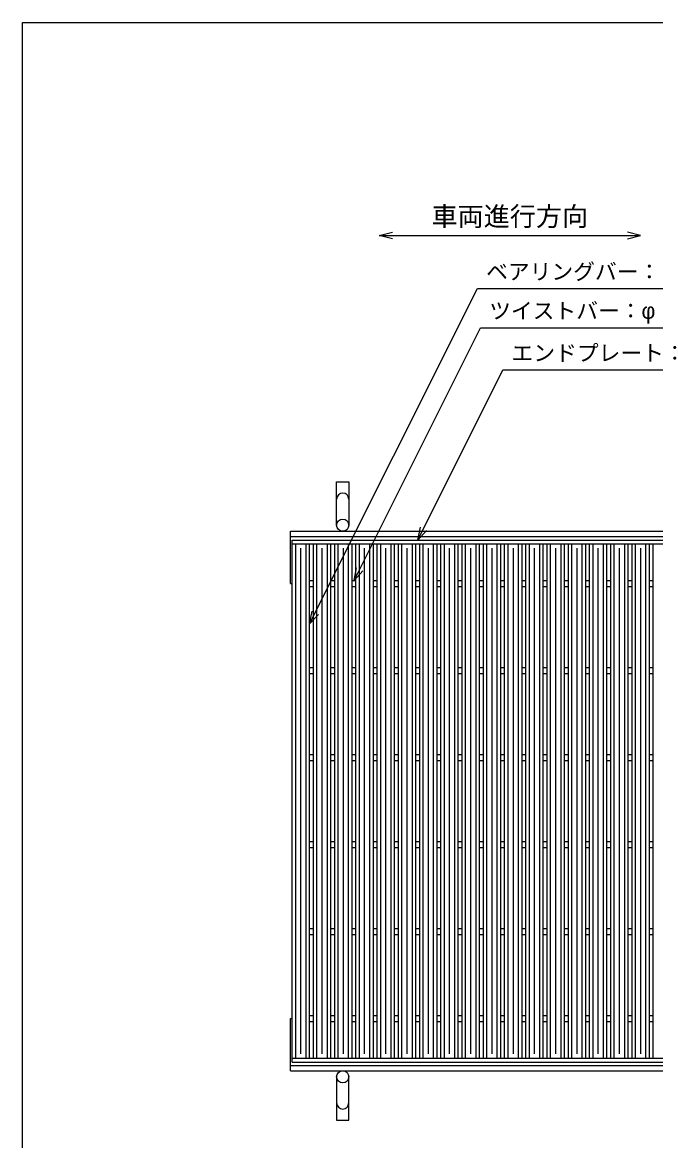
# Model space of a CAD drawing. Units: millimetres, scale not verified. Extents: x -1820 to 1731, y -1282 to 1054.
# Drawn here: x -1729 to -1002, y -232 to 1054 of the extents above; entities that cross this region are included whole.
import ezdxf
from ezdxf.enums import TextEntityAlignment as Align

# ---------------------------------------------------------------- set-up
doc = ezdxf.new("R2010")
doc.units = ezdxf.units.MM
doc.header["$LTSCALE"] = 10
for name, color, linetype, lineweight in [('0_2', 150, 'Continuous', 25), ('16', 3, 'Continuous', 25), ('19', 6, 'Continuous', 25), ('22', 2, 'Continuous', 25)]:
    doc.layers.add(name, color=color, linetype=linetype, lineweight=lineweight)
doc.styles.add('ベクトル', font='')
doc.styles.get('ベクトル').set_extended_font_data('ベクトル')

msp = doc.modelspace()

# ---------------------------------------------------------------- linework, layer by layer
at = {"layer": '0_2'}
for p, q in [((-1729, -1146.5), (-1729, 1053.5)), ((-1729, 1053.5), (1731, 1053.5))]:
    msp.add_line(p, q, dxfattribs=at)
at = {"layer": '16'}
for p, q in [((-1419, 458.5), (-423, 458.5)), ((-1419, 454), (-1419, 458.5)), ((-1419, 454), (-423, 454)), ((-1419, -137), (-1419, 454)), ((-1419, 454), (-1399, 454)), ((-1415, -137), (-1415, 454)), ((-1403, -137), (-1403, 454)), ((-1399, -137), (-1399, 454)), ((-1394.6, -137), (-1394.6, 454)), ((-1394.6, 454), (-1374.6, 454)), ((-1390.6, -137), (-1390.6, 454)), ((-1378.6, -137), (-1378.6, 454)), ((-1374.6, -137), (-1374.6, 454)), ((-1370.2, -137), (-1370.2, 454)), ((-1370.2, 454), (-1350.2, 454)), ((-1366.2, -137), (-1366.2, 454)), ((-1354.2, -137), (-1354.2, 454)), ((-1350.2, -137), (-1350.2, 454)), ((-1345.8, -137), (-1345.8, 454)), ((-1345.8, 454), (-1325.8, 454)), ((-1341.8, -137), (-1341.8, 454)), ((-1329.8, -137), (-1329.8, 454)), ((-1325.8, -137), (-1325.8, 454)), ((-1321.4, -137), (-1321.4, 454)), ((-1321.4, 454), (-1301.4, 454)), ((-1317.4, -137), (-1317.4, 454)), ((-1305.4, -137), (-1305.4, 454)), ((-1301.4, -137), (-1301.4, 454)), ((-1297, -137), (-1297, 454)), ((-1297, 454), (-1277, 454)), ((-1293, -137), (-1293, 454)), ((-1281, -137), (-1281, 454)), ((-1277, -137), (-1277, 454)), ((-1272.6, -137), (-1272.6, 454)), ((-1272.6, 454), (-1252.6, 454)), ((-1268.6, -137), (-1268.6, 454)), ((-1256.6, -137), (-1256.6, 454)), ((-1252.6, -137), (-1252.6, 454)), ((-1248.2, -137), (-1248.2, 454)), ((-1248.2, 454), (-1228.2, 454)), ((-1244.2, -137), (-1244.2, 454)), ((-1232.2, -137), (-1232.2, 454)), ((-1228.2, -137), (-1228.2, 454)), ((-1223.8, -137), (-1223.8, 454)), ((-1223.8, 454), (-1203.8, 454)), ((-1219.8, -137), (-1219.8, 454)), ((-1207.8, -137), (-1207.8, 454)), ((-1203.8, -137), (-1203.8, 454)), ((-1199.4, -137), (-1199.4, 454)), ((-1199.4, 454), (-1179.4, 454)), ((-1195.4, -137), (-1195.4, 454)), ((-1183.4, -137), (-1183.4, 454)), ((-1179.4, -137), (-1179.4, 454)), ((-1175, -137), (-1175, 454)), ((-1175, 454), (-1155, 454)), ((-1171, -137), (-1171, 454)), ((-1159, -137), (-1159, 454)), ((-1155, -137), (-1155, 454)), ((-1150.6, -137), (-1150.6, 454)), ((-1150.6, 454), (-1130.6, 454)), ((-1146.6, -137), (-1146.6, 454)), ((-1134.6, -137), (-1134.6, 454)), ((-1130.6, -137), (-1130.6, 454)), ((-1126.2, -137), (-1126.2, 454)), ((-1126.2, 454), (-1106.2, 454)), ((-1122.2, -137), (-1122.2, 454)), ((-1110.2, -137), (-1110.2, 454)), ((-1106.2, -137), (-1106.2, 454)), ((-1101.8, -137), (-1101.8, 454)), ((-1101.8, 454), (-1081.8, 454)), ((-1097.8, -137), (-1097.8, 454)), ((-1085.8, -137), (-1085.8, 454)), ((-1081.8, -137), (-1081.8, 454)), ((-1077.4, -137), (-1077.4, 454)), ((-1077.4, 454), (-1057.4, 454)), ((-1073.4, -137), (-1073.4, 454)), ((-1061.4, -137), (-1061.4, 454)), ((-1057.4, -137), (-1057.4, 454)), ((-1053, -137), (-1053, 454)), ((-1053, 454), (-1033, 454)), ((-1049, -137), (-1049, 454)), ((-1037, -137), (-1037, 454)), ((-1033, -137), (-1033, 454)), ((-1028.6, -137), (-1028.6, 454)), ((-1028.6, 454), (-1008.6, 454)), ((-1024.6, -137), (-1024.6, 454)), ((-1012.6, -137), (-1012.6, 454)), ((-1008.6, -137), (-1008.6, 454)), ((-1004.2, -137), (-1004.2, 454)), ((-1004.2, 454), (-984.2, 454)), ((-1409, -132), (-1409, 449)), ((-1384.6, -132), (-1384.6, 449)), ((-1360.2, -132), (-1360.2, 449)), ((-1335.8, -132), (-1335.8, 449)), ((-1311.4, -132), (-1311.4, 449)), ((-1287, -132), (-1287, 449)), ((-1262.6, -132), (-1262.6, 449)), ((-1238.2, -132), (-1238.2, 449)), ((-1213.8, -132), (-1213.8, 449)), ((-1189.4, -132), (-1189.4, 449)), ((-1165, -132), (-1165, 449)), ((-1140.6, -132), (-1140.6, 449)), ((-1116.2, -132), (-1116.2, 449)), ((-1091.8, -132), (-1091.8, 449)), ((-1067.4, -132), (-1067.4, 449)), ((-1043, -132), (-1043, 449)), ((-1018.6, -132), (-1018.6, 449)), ((-1399, 412), (-1394.6, 412)), ((-1374.6, 412), (-1370.2, 412)), ((-1350.2, 412), (-1345.8, 412)), ((-1325.8, 412), (-1321.4, 412)), ((-1301.4, 412), (-1297, 412)), ((-1277, 412), (-1272.6, 412)), ((-1252.6, 412), (-1248.2, 412)), ((-1228.2, 412), (-1223.8, 412)), ((-1203.8, 412), (-1199.4, 412)), ((-1179.4, 412), (-1175, 412)), ((-1155, 412), (-1150.6, 412)), ((-1130.6, 412), (-1126.2, 412)), ((-1106.2, 412), (-1101.8, 412)), ((-1081.8, 412), (-1077.4, 412)), ((-1057.4, 412), (-1053, 412)), ((-1033, 412), (-1028.6, 412)), ((-1008.6, 412), (-1004.2, 412)), ((-1399, 405), (-1394.6, 405)), ((-1374.6, 405), (-1370.2, 405)), ((-1350.2, 405), (-1345.8, 405)), ((-1325.8, 405), (-1321.4, 405)), ((-1301.4, 405), (-1297, 405)), ((-1277, 405), (-1272.6, 405)), ((-1252.6, 405), (-1248.2, 405)), ((-1228.2, 405), (-1223.8, 405)), ((-1203.8, 405), (-1199.4, 405)), ((-1179.4, 405), (-1175, 405)), ((-1155, 405), (-1150.6, 405)), ((-1130.6, 405), (-1126.2, 405)), ((-1106.2, 405), (-1101.8, 405)), ((-1081.8, 405), (-1077.4, 405)), ((-1057.4, 405), (-1053, 405)), ((-1033, 405), (-1028.6, 405)), ((-1008.6, 405), (-1004.2, 405)), ((-1399, 312), (-1394.6, 312)), ((-1374.6, 312), (-1370.2, 312)), ((-1350.2, 312), (-1345.8, 312)), ((-1325.8, 312), (-1321.4, 312)), ((-1301.4, 312), (-1297, 312)), ((-1277, 312), (-1272.6, 312)), ((-1252.6, 312), (-1248.2, 312)), ((-1228.2, 312), (-1223.8, 312)), ((-1203.8, 312), (-1199.4, 312)), ((-1179.4, 312), (-1175, 312)), ((-1155, 312), (-1150.6, 312)), ((-1130.6, 312), (-1126.2, 312)), ((-1106.2, 312), (-1101.8, 312)), ((-1081.8, 312), (-1077.4, 312)), ((-1057.4, 312), (-1053, 312)), ((-1033, 312), (-1028.6, 312)), ((-1008.6, 312), (-1004.2, 312)), ((-1399, 305), (-1394.6, 305)), ((-1374.6, 305), (-1370.2, 305)), ((-1350.2, 305), (-1345.8, 305)), ((-1325.8, 305), (-1321.4, 305)), ((-1301.4, 305), (-1297, 305)), ((-1277, 305), (-1272.6, 305)), ((-1252.6, 305), (-1248.2, 305)), ((-1228.2, 305), (-1223.8, 305)), ((-1203.8, 305), (-1199.4, 305)), ((-1179.4, 305), (-1175, 305)), ((-1155, 305), (-1150.6, 305)), ((-1130.6, 305), (-1126.2, 305)), ((-1106.2, 305), (-1101.8, 305)), ((-1081.8, 305), (-1077.4, 305)), ((-1057.4, 305), (-1053, 305)), ((-1033, 305), (-1028.6, 305)), ((-1008.6, 305), (-1004.2, 305)), ((-1399, 212), (-1394.6, 212)), ((-1374.6, 212), (-1370.2, 212)), ((-1350.2, 212), (-1345.8, 212)), ((-1325.8, 212), (-1321.4, 212)), ((-1301.4, 212), (-1297, 212)), ((-1277, 212), (-1272.6, 212)), ((-1252.6, 212), (-1248.2, 212)), ((-1228.2, 212), (-1223.8, 212)), ((-1203.8, 212), (-1199.4, 212)), ((-1179.4, 212), (-1175, 212)), ((-1155, 212), (-1150.6, 212)), ((-1130.6, 212), (-1126.2, 212)), ((-1106.2, 212), (-1101.8, 212)), ((-1081.8, 212), (-1077.4, 212)), ((-1057.4, 212), (-1053, 212)), ((-1033, 212), (-1028.6, 212)), ((-1008.6, 212), (-1004.2, 212)), ((-1399, 205), (-1394.6, 205)), ((-1374.6, 205), (-1370.2, 205)), ((-1350.2, 205), (-1345.8, 205)), ((-1325.8, 205), (-1321.4, 205)), ((-1301.4, 205), (-1297, 205)), ((-1277, 205), (-1272.6, 205)), ((-1252.6, 205), (-1248.2, 205)), ((-1228.2, 205), (-1223.8, 205)), ((-1203.8, 205), (-1199.4, 205)), ((-1179.4, 205), (-1175, 205)), ((-1155, 205), (-1150.6, 205)), ((-1130.6, 205), (-1126.2, 205)), ((-1106.2, 205), (-1101.8, 205)), ((-1081.8, 205), (-1077.4, 205)), ((-1057.4, 205), (-1053, 205)), ((-1033, 205), (-1028.6, 205)), ((-1008.6, 205), (-1004.2, 205)), ((-1399, 112), (-1394.6, 112)), ((-1399, 105), (-1394.6, 105)), ((-1374.6, 112), (-1370.2, 112)), ((-1374.6, 105), (-1370.2, 105)), ((-1350.2, 112), (-1345.8, 112)), ((-1350.2, 105), (-1345.8, 105)), ((-1325.8, 112), (-1321.4, 112)), ((-1325.8, 105), (-1321.4, 105)), ((-1301.4, 112), (-1297, 112)), ((-1301.4, 105), (-1297, 105)), ((-1277, 112), (-1272.6, 112)), ((-1277, 105), (-1272.6, 105)), ((-1252.6, 112), (-1248.2, 112)), ((-1252.6, 105), (-1248.2, 105)), ((-1228.2, 112), (-1223.8, 112)), ((-1228.2, 105), (-1223.8, 105)), ((-1203.8, 112), (-1199.4, 112)), ((-1203.8, 105), (-1199.4, 105)), ((-1179.4, 112), (-1175, 112)), ((-1179.4, 105), (-1175, 105)), ((-1155, 112), (-1150.6, 112)), ((-1155, 105), (-1150.6, 105)), ((-1130.6, 112), (-1126.2, 112)), ((-1130.6, 105), (-1126.2, 105)), ((-1106.2, 112), (-1101.8, 112)), ((-1106.2, 105), (-1101.8, 105)), ((-1081.8, 112), (-1077.4, 112)), ((-1081.8, 105), (-1077.4, 105)), ((-1057.4, 112), (-1053, 112)), ((-1057.4, 105), (-1053, 105)), ((-1033, 112), (-1028.6, 112)), ((-1033, 105), (-1028.6, 105)), ((-1008.6, 112), (-1004.2, 112)), ((-1008.6, 105), (-1004.2, 105)), ((-1399, 12), (-1394.6, 12)), ((-1399, 5), (-1394.6, 5)), ((-1374.6, 12), (-1370.2, 12)), ((-1374.6, 5), (-1370.2, 5)), ((-1350.2, 12), (-1345.8, 12)), ((-1350.2, 5), (-1345.8, 5)), ((-1325.8, 12), (-1321.4, 12)), ((-1325.8, 5), (-1321.4, 5)), ((-1301.4, 12), (-1297, 12)), ((-1301.4, 5), (-1297, 5)), ((-1277, 12), (-1272.6, 12)), ((-1277, 5), (-1272.6, 5)), ((-1252.6, 12), (-1248.2, 12)), ((-1252.6, 5), (-1248.2, 5)), ((-1228.2, 12), (-1223.8, 12)), ((-1228.2, 5), (-1223.8, 5)), ((-1203.8, 12), (-1199.4, 12)), ((-1203.8, 5), (-1199.4, 5)), ((-1179.4, 12), (-1175, 12)), ((-1179.4, 5), (-1175, 5)), ((-1155, 12), (-1150.6, 12)), ((-1155, 5), (-1150.6, 5)), ((-1130.6, 12), (-1126.2, 12)), ((-1130.6, 5), (-1126.2, 5)), ((-1106.2, 12), (-1101.8, 12)), ((-1106.2, 5), (-1101.8, 5)), ((-1081.8, 12), (-1077.4, 12)), ((-1081.8, 5), (-1077.4, 5)), ((-1057.4, 12), (-1053, 12)), ((-1057.4, 5), (-1053, 5)), ((-1033, 12), (-1028.6, 12)), ((-1033, 5), (-1028.6, 5)), ((-1008.6, 12), (-1004.2, 12)), ((-1008.6, 5), (-1004.2, 5)), ((-1399, -88), (-1394.6, -88)), ((-1374.6, -88), (-1370.2, -88)), ((-1350.2, -88), (-1345.8, -88)), ((-1325.8, -88), (-1321.4, -88)), ((-1301.4, -88), (-1297, -88)), ((-1277, -88), (-1272.6, -88)), ((-1252.6, -88), (-1248.2, -88)), ((-1228.2, -88), (-1223.8, -88)), ((-1203.8, -88), (-1199.4, -88)), ((-1179.4, -88), (-1175, -88)), ((-1155, -88), (-1150.6, -88)), ((-1130.6, -88), (-1126.2, -88)), ((-1106.2, -88), (-1101.8, -88)), ((-1081.8, -88), (-1077.4, -88)), ((-1057.4, -88), (-1053, -88)), ((-1033, -88), (-1028.6, -88)), ((-1008.6, -88), (-1004.2, -88)), ((-1399, -95), (-1394.6, -95)), ((-1374.6, -95), (-1370.2, -95)), ((-1350.2, -95), (-1345.8, -95)), ((-1325.8, -95), (-1321.4, -95)), ((-1301.4, -95), (-1297, -95)), ((-1277, -95), (-1272.6, -95)), ((-1252.6, -95), (-1248.2, -95)), ((-1228.2, -95), (-1223.8, -95)), ((-1203.8, -95), (-1199.4, -95)), ((-1179.4, -95), (-1175, -95)), ((-1155, -95), (-1150.6, -95)), ((-1130.6, -95), (-1126.2, -95)), ((-1106.2, -95), (-1101.8, -95)), ((-1081.8, -95), (-1077.4, -95)), ((-1057.4, -95), (-1053, -95)), ((-1033, -95), (-1028.6, -95)), ((-1008.6, -95), (-1004.2, -95)), ((-1419, -137), (-423, -137)), ((-1419, -141.5), (-1419, -137)), ((-1419, -137), (-1399, -137)), ((-1394.6, -137), (-1374.6, -137)), ((-1370.2, -137), (-1350.2, -137)), ((-1345.8, -137), (-1325.8, -137)), ((-1321.4, -137), (-1301.4, -137)), ((-1297, -137), (-1277, -137)), ((-1272.6, -137), (-1252.6, -137)), ((-1248.2, -137), (-1228.2, -137)), ((-1223.8, -137), (-1203.8, -137)), ((-1199.4, -137), (-1179.4, -137)), ((-1175, -137), (-1155, -137)), ((-1150.6, -137), (-1130.6, -137)), ((-1126.2, -137), (-1106.2, -137)), ((-1101.8, -137), (-1081.8, -137)), ((-1077.4, -137), (-1057.4, -137)), ((-1053, -137), (-1033, -137)), ((-1028.6, -137), (-1008.6, -137)), ((-1004.2, -137), (-984.2, -137)), ((-1419, -141.5), (-423, -141.5))]:
    msp.add_line(p, q, dxfattribs=at)
at = {"layer": '19'}
for p, q in [((-1368, 475.5), (-1368, 525.5)), ((-1368, 525.5), (-1354, 525.5)), ((-1354, 525.5), (-1354, 475.5)), ((-1421, 468.5), (-421, 468.5)), ((-1421, 408.5), (-1421, 468.5)), ((-1421, 462.5), (-421, 462.5)), ((-1421, 408.5), (-1419, 408.5)), ((-1421, -151.5), (-1421, -91.5)), ((-1421, -91.5), (-1419, -91.5)), ((-1421, -145.5), (-421, -145.5)), ((-1421, -151.5), (-421, -151.5)), ((-1368, -158.5), (-1368, -208.5)), ((-1354, -208.5), (-1354, -158.5)), ((-1368, -208.5), (-1354, -208.5))]:
    msp.add_line(p, q, dxfattribs=at)
for centre in [(-1361, 475.5), (-1361, -158.5)]:
    msp.add_circle(centre, 7, dxfattribs=at)
for centre, start, end in [((-1361, 505.5), 0, 180), ((-1361, -188.5), 180, 0)]:
    msp.add_arc(centre, 7, start, end, dxfattribs=at)
at = {"layer": '22', "color": 4}
for p, q in [((-1319, 808.5), (-1304, 812.5)), ((-1019, 808.5), (-1034, 812.5)), ((-1304, 804.5), (-1319, 808.5)), ((-1319, 808.5), (-1019, 808.5)), ((-1034, 804.5), (-1019, 808.5)), ((-1399, 362), (-1206.25, 747.5)), ((-1206.25, 747.5), (-726.25, 747.5)), ((-1348, 412), (-1202.75, 702.5)), ((-1202.75, 702.5), (-762.75, 702.5)), ((-1274.8, 458.5), (-1177.05, 654)), ((-1177.05, 654), (-757.05, 654)), ((-1274.8, 458.5), (-1271.8, 473.1)), ((-1274.8, 458.5), (-1264.8, 469.5)), ((-1348, 412), (-1345, 426.6)), ((-1348, 412), (-1338, 423)), ((-1399, 362), (-1396, 376.6)), ((-1399, 362), (-1389, 373))]:
    msp.add_line(p, q, dxfattribs=at)

# ---------------------------------------------------------------- texts
at = {"layer": '22', "style": 'ベクトル'}
for s, height, p in [('車両進行方向', 21.99, (-1259, 830.5)), ('ベアリングバー：', 18.33, (-1196.25, 767)), ('ツイストバー：', 18.33, (-1192.75, 722)), ('φ', 18.33, (-1017.75, 722)), ('エンドプレート：', 18.33, (-1167.05, 673.5))]:
    msp.add_text(s, height=height, dxfattribs=at).set_placement(p, align=Align.MIDDLE_LEFT)

doc.saveas('drawing.dxf')
